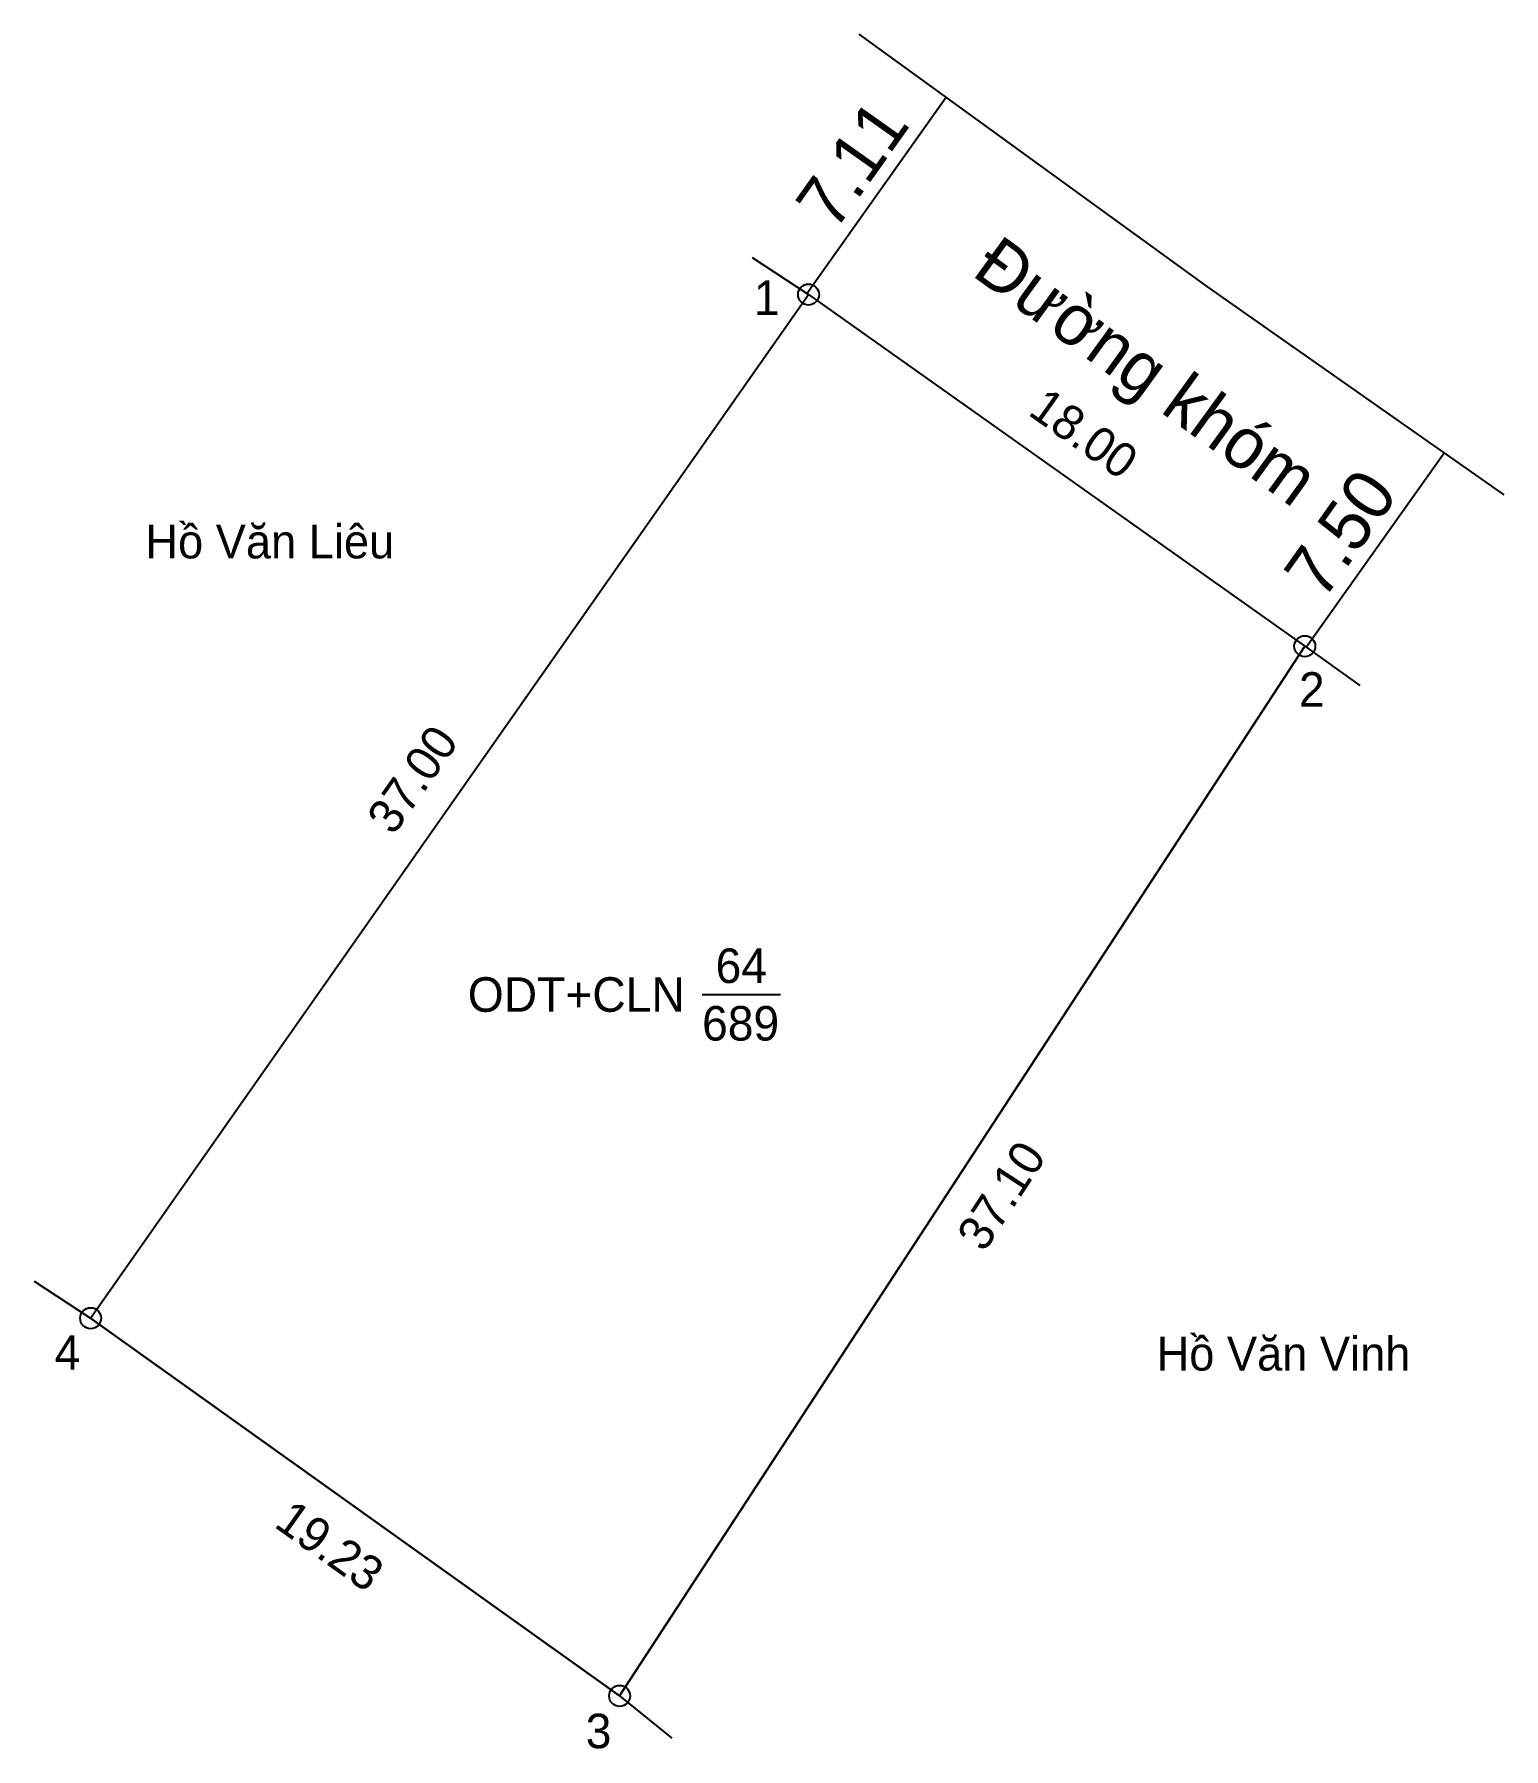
# Model space of a CAD drawing. Extents: x 535683.3 to 535726.7, y 1839139.5 to 1839190.3.
import ezdxf

# ---------------------------------------------------------------- set-up
doc = ezdxf.new("R2010")
doc.units = 0
for name, color, linetype in [('CanhThua', 7, 'Continuous'), ('ChieuDaiCanhThua', 7, 'Continuous'), ('Level 1', 7, 'Continuous'), ('Level 10', 7, 'Continuous'), ('Level 16', 7, 'Continuous'), ('MocDinhThua', 7, 'Continuous'), ('NhanDiaChinhThua', 7, 'Continuous'), ('SoHieuDinhThua', 7, 'Continuous')]:
    doc.layers.add(name, color=color, linetype=linetype)

msp = doc.modelspace()

# ---------------------------------------------------------------- linework, layer by layer
at = {"layer": 'CanhThua'}
for p, q in [((535684.94, 1839152.27), (535706.18, 1839182.57)), ((535706.18, 1839182.57), (535720.86, 1839172.16)), ((535720.86, 1839172.16), (535700.59, 1839141.09)), ((535700.59, 1839141.09), (535684.94, 1839152.27))]:
    msp.add_line(p, q, dxfattribs=at)
at = {"layer": 'Level 10'}
for p, q in [((535707.663, 1839190.273), (535717.96, 1839182.81)), ((535706.132, 1839182.604), (535710.244, 1839188.403)), ((535704.508, 1839183.669), (535706.18, 1839182.57)), ((535684.94, 1839152.27), (535706.18, 1839182.57)), ((535706.18, 1839182.57), (535720.86, 1839172.16)), ((535717.96, 1839182.81), (535726.746, 1839176.643)), ((535720.901, 1839172.131), (535724.98, 1839177.882)), ((535700.59, 1839141.09), (535720.86, 1839172.16)), ((535720.86, 1839172.16), (535722.487, 1839170.993)), ((535683.274, 1839153.367), (535684.94, 1839152.27)), ((535684.94, 1839152.27), (535700.59, 1839141.09)), ((535700.59, 1839141.09), (535702.135, 1839139.836))]:
    msp.add_line(p, q, dxfattribs=at)
at = {"layer": 'MocDinhThua'}
for centre in [(535706.18, 1839182.57), (535720.86, 1839172.16), (535684.94, 1839152.27), (535700.59, 1839141.09)]:
    msp.add_circle(centre, 0.31, dxfattribs=at)
at = {"layer": 'NhanDiaChinhThua'}
msp.add_line((535703.03, 1839161.851), (535705.35, 1839161.851), dxfattribs=at)

# ---------------------------------------------------------------- texts
at = {"layer": 'ChieuDaiCanhThua'}
for s, rotation, p in [('18.00', 324.6585, (535712.639, 1839179.033)), ('37.00', 54.9699, (535693.897, 1839166.53)), ('37.10', 56.8797, (535711.374, 1839154.192)), ('19.23', 324.4589, (535690.334, 1839146.115))]:
    msp.add_text(s, height=1.0223, rotation=rotation, dxfattribs=at).set_placement(p)
at = {"layer": 'Level 1'}
for s, rotation, p in [('7.11', 54.6585, (535706.952, 1839184.41)), ('Đường khóm', 324.0663, (535710.969, 1839183.159)), ('7.50', 54.6585, (535721.399, 1839173.48))]:
    msp.add_text(s, height=1.5, rotation=rotation, dxfattribs=at).set_placement(p)
at = {"layer": 'Level 16'}
for s, p in [('Hồ Văn Liêu', (535686.561, 1839174.76)), ('Hồ Văn Vinh', (535716.477, 1839150.72))]:
    msp.add_text(s, height=1.00002, dxfattribs=at).set_placement(p)
at = {"layer": 'NhanDiaChinhThua'}
for s, p in [('64', (535703.43, 1839162.192)), ('ODT+CLN', (535696.099, 1839161.34)), ('689', (535703.03, 1839160.488))]:
    msp.add_text(s, height=1.0223, dxfattribs=at).set_placement(p)
at = {"layer": 'SoHieuDinhThua'}
for s, p in [('1', (535704.559, 1839181.966)), ('2', (535720.689, 1839170.369)), ('4', (535683.873, 1839150.745)), ('3', (535699.588, 1839139.542))]:
    msp.add_text(s, height=1.022, dxfattribs=at).set_placement(p)

doc.saveas('drawing.dxf')
